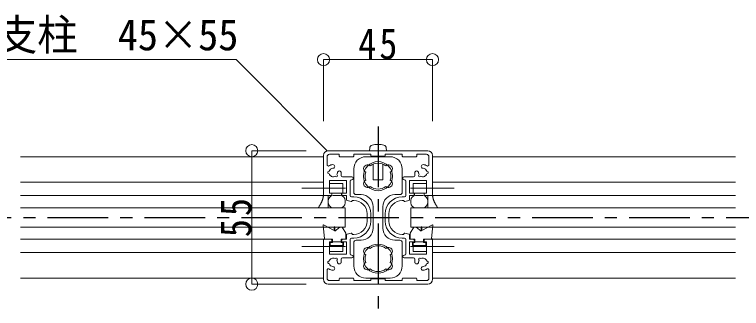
# Model space of a CAD drawing. Units: millimetres at full size, sheet at 1:5. Extents: x -1050 to 1050, y -742 to 742.
# Drawn here: x 398 to 698, y -289.3 to -168.2 of the extents above; entities that cross this region are included whole.
import ezdxf
from ezdxf.enums import TextEntityAlignment as Align

# ---------------------------------------------------------------- set-up
doc = ezdxf.new("R2010")
doc.units = ezdxf.units.MM
doc.header["$LTSCALE"] = 5
doc.linetypes.add('CHAIN1', pattern=[8, 5, -1, 1, -1])
doc.layers.add('0-0_通り芯', color=7, linetype='CHAIN1')
for name, color, linetype, lineweight in [('0-3_寸法', 54, 'Continuous', 20), ('0-4_手摺部材', 92, 'Continuous', 20), ('0-7_ガラス', 6, 'Continuous', 20), ('0-8_その他', 11, 'Continuous', 20), ('0-9_文字', 3, 'Continuous', 20), ('0-A_支柱', 6, 'Continuous', 20), ('0-B_足元', 4, 'Continuous', 20)]:
    doc.layers.add(name, color=color, linetype=linetype, lineweight=lineweight)
doc.styles.add('ＭＳ ゴシック', font='')
doc.styles.get('ＭＳ ゴシック').set_extended_font_data('MS Gothic')

# ---------------------------------------------------------------- blocks, each defined once
blk = doc.blocks.new('dimension_origin')
at = {"color": 0, "linetype": 'Continuous', "lineweight": -2}
blk.add_circle((0, 0), 1.25, dxfattribs=at)

msp = doc.modelspace()

# ---------------------------------------------------------------- linework, layer by layer
at = {"layer": '0-0_通り芯'}
for p, q in [((548.02, -214.293), (548.02, -289.293)), ((-188.35, -251.793), (948.02, -251.793))]:
    msp.add_line(p, q, dxfattribs=at)
at = {"layer": '0-0_通り芯', "linetype": 'Continuous'}
msp.add_line((570.52, -260.793), (570.339, -260.793), dxfattribs=at)
at = {"layer": '0-3_寸法'}
for p, q in [((525.52, -212.179), (525.52, -186.793)), ((525.52, -186.793), (570.52, -186.793)), ((570.52, -212.179), (570.52, -186.793)), ((518.329, -224.293), (495.917, -224.293)), ((495.917, -279.293), (495.917, -224.293)), ((518.329, -279.293), (495.917, -279.293))]:
    msp.add_line(p, q, dxfattribs=at)
at = {"layer": '0-4_手摺部材'}
for p, q in [((400.52, -226.793), (525.52, -226.793)), ((695.52, -226.793), (570.52, -226.793)), ((525.52, -237.293), (400.52, -237.293)), ((528.097, -237.793), (533.52, -237.793)), ((567.943, -237.793), (562.52, -237.793)), ((570.52, -237.293), (695.52, -237.293)), ((400.52, -242.793), (525.523, -242.793)), ((695.52, -242.793), (570.517, -242.793)), ((400.52, -260.793), (525.52, -260.793)), ((695.52, -260.793), (570.52, -260.793)), ((528.097, -261.793), (533.52, -261.793)), ((533.52, -265.793), (533.52, -261.793)), ((567.943, -261.793), (562.52, -261.793)), ((400.52, -266.293), (525.52, -266.293)), ((528.02, -265.793), (533.52, -265.793)), ((695.52, -266.293), (570.52, -266.293)), ((525.52, -276.793), (400.52, -276.793)), ((570.52, -276.793), (695.52, -276.793))]:
    msp.add_line(p, q, dxfattribs=at)
at = {"layer": '0-4_手摺部材', "linetype": 'CHAIN1'}
for p, q in [((516.52, -239.793), (534.622, -239.793)), ((561.418, -239.793), (579.52, -239.793)), ((516.52, -263.793), (534.622, -263.793)), ((579.52, -263.793), (561.418, -263.793))]:
    msp.add_line(p, q, dxfattribs=at)
at = {"layer": '0-4_手摺部材'}
for points in [[(528.02, -241.793), (533.52, -241.793), (533.52, -237.793)], [(568.02, -241.793), (562.52, -241.793), (562.52, -237.793)], [(568.02, -265.793), (562.52, -265.793), (562.52, -261.793)]]:
    msp.add_lwpolyline(points, dxfattribs=at)
at = {"layer": '0-7_ガラス'}
for p, q in [((400.52, -247.793), (534.52, -247.793)), ((534.52, -247.793), (534.52, -255.793)), ((561.52, -247.793), (561.52, -255.793)), ((695.52, -247.793), (561.52, -247.793)), ((534.52, -255.793), (400.52, -255.793)), ((561.52, -255.793), (695.52, -255.793))]:
    msp.add_line(p, q, dxfattribs=at)
at = {"layer": '0-8_その他'}
for p, q in [((527.52, -242.793), (525.52, -242.793)), ((527.52, -242.793), (527.52, -247.793)), ((529.52, -242.793), (532.52, -242.793)), ((566.52, -242.793), (563.52, -242.793)), ((568.52, -242.793), (570.52, -242.793)), ((568.52, -242.793), (568.52, -247.793)), ((527.52, -245.793), (527.52, -244.793)), ((534.52, -244.793), (534.52, -245.793)), ((561.52, -244.793), (561.52, -245.793)), ((568.52, -245.793), (568.52, -244.793)), ((527.52, -247.793), (523.365, -247.793)), ((532.52, -247.793), (529.52, -247.793)), ((563.52, -247.793), (566.52, -247.793)), ((568.52, -247.793), (572.676, -247.793)), ((525.439, -254.985), (526.002, -260.613)), ((529.87, -257.179), (525.586, -254.886)), ((566.17, -257.179), (570.454, -254.886)), ((570.601, -254.985), (570.038, -260.613)), ((529.87, -255.793), (529.87, -257.179)), ((529.97, -255.693), (530.17, -255.693)), ((530.27, -257.393), (532.27, -255.793)), ((530.27, -255.793), (530.27, -257.393)), ((533.27, -255.793), (532.27, -255.793)), ((534.77, -258.293), (533.27, -255.793)), ((561.27, -258.293), (562.77, -255.793)), ((562.77, -255.793), (563.77, -255.793)), ((565.77, -257.393), (563.77, -255.793)), ((565.77, -255.793), (565.77, -257.393)), ((566.07, -255.693), (565.87, -255.693)), ((566.17, -255.793), (566.17, -257.179)), ((526.201, -260.793), (529.22, -260.793)), ((529.22, -262.093), (529.22, -260.793)), ((532.82, -260.793), (534.62, -260.793)), ((532.82, -262.093), (532.82, -260.793)), ((534.77, -258.293), (534.77, -260.643)), ((561.27, -258.293), (561.27, -260.643)), ((563.22, -260.793), (561.42, -260.793)), ((563.22, -262.093), (563.22, -260.793)), ((569.839, -260.793), (566.82, -260.793)), ((566.82, -262.093), (566.82, -260.793)), ((528.27, -262.093), (528.27, -263.293)), ((528.27, -262.093), (529.22, -262.093)), ((528.27, -263.293), (533.77, -263.293)), ((532.82, -262.093), (533.77, -262.093)), ((533.77, -262.093), (533.77, -263.293)), ((563.22, -262.093), (562.27, -262.093)), ((562.27, -262.093), (562.27, -263.293)), ((567.77, -263.293), (562.27, -263.293)), ((567.77, -262.093), (566.82, -262.093)), ((567.77, -262.093), (567.77, -263.293))]:
    msp.add_line(p, q, dxfattribs=at)
for points in [[(525.52, -242.793), (525.517, -242.809), (525.508, -242.856), (525.494, -242.933), (525.474, -243.038), (525.449, -243.168), (525.419, -243.32), (525.384, -243.489), (525.344, -243.672), (525.3, -243.864), (525.25, -244.06), (525.197, -244.254), (525.141, -244.441), (525.084, -244.617), (525.029, -244.776), (524.977, -244.913), (524.933, -245.025), (524.899, -245.107), (524.878, -245.158), (524.871, -245.175), (524.863, -245.192), (524.841, -245.243), (524.803, -245.326), (524.75, -245.44), (524.681, -245.582), (524.596, -245.749), (524.496, -245.937), (524.384, -246.14), (524.262, -246.353), (524.133, -246.571), (524.002, -246.786), (523.873, -246.994), (523.752, -247.187), (523.641, -247.361), (523.546, -247.511), (523.468, -247.632), (523.411, -247.72), (523.376, -247.775), (523.365, -247.793)], [(570.52, -242.793), (570.523, -242.809), (570.532, -242.856), (570.546, -242.933), (570.566, -243.038), (570.591, -243.168), (570.621, -243.32), (570.656, -243.489), (570.696, -243.672), (570.74, -243.864), (570.79, -244.06), (570.843, -244.254), (570.899, -244.441), (570.956, -244.617), (571.011, -244.776), (571.063, -244.913), (571.107, -245.025), (571.141, -245.107), (571.162, -245.158), (571.169, -245.175), (571.177, -245.192), (571.199, -245.243), (571.237, -245.326), (571.29, -245.44), (571.359, -245.582), (571.444, -245.749), (571.544, -245.937), (571.656, -246.14), (571.778, -246.353), (571.907, -246.571), (572.038, -246.786), (572.167, -246.994), (572.288, -247.187), (572.399, -247.361), (572.494, -247.511), (572.572, -247.632), (572.629, -247.72), (572.664, -247.775), (572.676, -247.793)]]:
    msp.add_lwpolyline(points, dxfattribs=at)
for centre, radius, start, end in [((529.52, -244.793), 2, 90, 180), ((532.52, -244.793), 2, 360, 90), ((563.52, -244.793), 2, 90, 180), ((566.52, -244.793), 2, 0, 90), ((529.52, -245.793), 2, 180, 270), ((532.52, -245.793), 2, 270, 360), ((563.52, -245.793), 2, 180, 270), ((566.52, -245.793), 2, 270, 0), ((525.539, -254.975), 0.1, 61.84892, 185.71059), ((570.501, -254.975), 0.1, 354.28941, 118.15108), ((529.97, -255.793), 0.1, 90, 180), ((530.17, -255.793), 0.1, 0, 90), ((565.87, -255.793), 0.1, 90, 180), ((566.07, -255.793), 0.1, 0, 90), ((526.201, -260.593), 0.2, 185.71059, 270), ((534.62, -260.643), 0.15, 270, 360), ((561.42, -260.643), 0.15, 180, 270), ((569.839, -260.593), 0.2, 270, 354.28941)]:
    msp.add_arc(centre, radius, start, end, dxfattribs=at)
at = {"layer": '0-9_文字'}
msp.add_lwpolyline([(527.071, -224.344), (489.52, -186.793), (390.77, -186.793)], dxfattribs=at)
at = {"layer": '0-A_支柱'}
for p, q in [((527.52, -224.293), (568.52, -224.293)), ((544.618, -223.174), (544.52, -224.293)), ((544.52, -224.293), (551.52, -224.293)), ((551.422, -223.174), (551.52, -224.293)), ((525.52, -242.493), (525.52, -226.293)), ((527.02, -226.793), (527.02, -230.121)), ((532.02, -225.793), (528.02, -225.793)), ((532.02, -225.793), (532.02, -226.493)), ((537.72, -226.793), (532.32, -226.793)), ((538.02, -225.793), (538.02, -226.493)), ((545.02, -225.793), (538.02, -225.793)), ((545.02, -225.793), (545.02, -226.243)), ((545.32, -226.543), (550.72, -226.543)), ((551.02, -225.793), (558.02, -225.793)), ((551.02, -225.793), (551.02, -226.243)), ((558.02, -225.793), (558.02, -226.493)), ((558.32, -226.793), (563.72, -226.793)), ((564.02, -225.793), (564.02, -226.493)), ((564.02, -225.793), (568.02, -225.793)), ((569.02, -226.793), (569.02, -230.121)), ((570.52, -242.493), (570.52, -226.293)), ((532.82, -233.421), (532.82, -234.593)), ((563.22, -233.421), (563.22, -234.593)), ((528.02, -236.593), (528.02, -241.793)), ((535.02, -236.593), (528.02, -236.593)), ((533.32, -235.093), (537.17, -235.093)), ((535.02, -236.593), (535.02, -241.793)), ((536.52, -236.793), (536.52, -242.793)), ((537.17, -236.293), (537.02, -236.293)), ((562.72, -235.093), (558.87, -235.093)), ((558.87, -236.293), (559.02, -236.293)), ((559.52, -236.793), (559.52, -242.793)), ((561.02, -236.593), (568.02, -236.593)), ((561.02, -236.593), (561.02, -241.793)), ((568.02, -236.593), (568.02, -241.793)), ((528.52, -242.793), (525.82, -242.793)), ((528.72, -241.793), (528.02, -241.793)), ((529.02, -242.093), (529.02, -242.293)), ((533.02, -242.093), (533.02, -242.293)), ((535.02, -241.793), (533.32, -241.793)), ((533.52, -242.793), (535.02, -242.793)), ((535.02, -242.793), (535.02, -244.56)), ((561.02, -241.793), (562.72, -241.793)), ((562.52, -242.793), (561.02, -242.793)), ((561.02, -242.793), (561.02, -244.56)), ((563.02, -242.093), (563.02, -242.293)), ((567.02, -242.093), (567.02, -242.293)), ((567.32, -241.793), (568.02, -241.793)), ((567.52, -242.793), (570.22, -242.793)), ((535.246, -244.85), (536.946, -245.284)), ((538.02, -243.293), (537.02, -243.293)), ((537.52, -244.793), (537.268, -245.162)), ((538.02, -244.793), (537.52, -244.793)), ((558.02, -243.293), (559.02, -243.293)), ((558.02, -244.793), (558.52, -244.793)), ((558.52, -244.793), (558.772, -245.162)), ((560.794, -244.85), (559.094, -245.284)), ((543.52, -253.293), (543.52, -250.293)), ((545.02, -253.293), (545.02, -250.293)), ((551.02, -253.293), (551.02, -250.293)), ((552.52, -253.293), (552.52, -250.293)), ((528.52, -260.793), (525.82, -260.793)), ((533.52, -260.793), (535.02, -260.793)), ((535.02, -260.793), (535.02, -259.026)), ((535.246, -258.735), (536.946, -258.302)), ((536.52, -266.793), (536.52, -260.793)), ((538.02, -260.293), (537.02, -260.293)), ((537.52, -258.793), (537.268, -258.424)), ((538.02, -258.793), (537.52, -258.793)), ((558.02, -258.793), (558.52, -258.793)), ((558.02, -260.293), (559.02, -260.293)), ((558.52, -258.793), (558.772, -258.424)), ((560.794, -258.735), (559.094, -258.302)), ((559.52, -266.793), (559.52, -260.793)), ((561.02, -260.793), (561.02, -259.026)), ((562.52, -260.793), (561.02, -260.793)), ((567.52, -260.793), (570.22, -260.793)), ((525.52, -261.093), (525.52, -277.293)), ((528.72, -261.793), (528.02, -261.793)), ((528.02, -266.993), (528.02, -261.793)), ((529.02, -261.493), (529.02, -261.293)), ((533.02, -261.493), (533.02, -261.293)), ((535.02, -261.793), (533.32, -261.793)), ((535.02, -266.993), (535.02, -261.793)), ((561.02, -261.793), (562.72, -261.793)), ((561.02, -266.993), (561.02, -261.793)), ((563.02, -261.493), (563.02, -261.293)), ((567.02, -261.493), (567.02, -261.293)), ((567.32, -261.793), (568.02, -261.793)), ((568.02, -266.993), (568.02, -261.793)), ((570.52, -261.093), (570.52, -277.293)), ((535.02, -266.993), (528.02, -266.993)), ((561.02, -266.993), (568.02, -266.993)), ((532.82, -270.165), (532.82, -268.993)), ((533.32, -268.493), (537.17, -268.493)), ((537.17, -267.293), (537.02, -267.293)), ((558.87, -267.293), (559.02, -267.293)), ((562.72, -268.493), (558.87, -268.493)), ((563.22, -270.165), (563.22, -268.993)), ((527.02, -276.793), (527.02, -273.465)), ((569.02, -276.793), (569.02, -273.465)), ((532.02, -277.793), (528.02, -277.793)), ((532.02, -277.793), (532.02, -277.093)), ((537.72, -276.793), (532.32, -276.793)), ((538.02, -277.793), (538.02, -277.093)), ((545.02, -277.793), (538.02, -277.793)), ((545.02, -277.793), (545.02, -277.343)), ((545.32, -277.043), (550.72, -277.043)), ((551.02, -277.793), (551.02, -277.343)), ((551.02, -277.793), (558.02, -277.793)), ((558.02, -277.793), (558.02, -277.093)), ((558.32, -276.793), (563.72, -276.793)), ((564.02, -277.793), (564.02, -277.093)), ((564.02, -277.793), (568.02, -277.793)), ((527.52, -279.293), (568.52, -279.293))]:
    msp.add_line(p, q, dxfattribs=at)
msp.add_lwpolyline([(546.02, -229.885), (546.02, -236.293), (550.02, -236.293), (550.02, -229.885)], dxfattribs=at)
for centre, radius, start, end in [((548.02, -230.693), 9, 74.11915, 105.88085), ((527.52, -226.293), 2, 90, 180), ((545.913, -223.287), 1.3, 105.88085, 175), ((550.127, -223.287), 1.3, 5, 74.11915), ((568.52, -226.293), 2, 0, 90), ((528.02, -226.793), 1, 90, 180), ((532.32, -226.493), 0.3, 180, 270), ((537.72, -226.493), 0.3, 270, 360), ((545.32, -226.243), 0.3, 180, 270), ((550.72, -226.243), 0.3, 270, 360), ((558.32, -226.493), 0.3, 180, 270), ((563.72, -226.493), 0.3, 270, 360), ((568.02, -226.793), 1, 0, 90), ((527.52, -230.121), 0.5, 180, 302.23095), ((529.52, -233.293), 3.25, 92.4576, 122.23095), ((529.413, -230.795), 0.75, 272.4576, 92.4576), ((566.627, -230.795), 0.75, 87.5424, 267.5424), ((566.52, -233.293), 3.25, 57.76905, 87.5424), ((568.52, -230.121), 0.5, 237.76905, 360), ((527.77, -233.293), 0.5, 81.78679, 278.21321), ((529.52, -233.293), 1.75, 92.4576, 163.57358), ((529.52, -233.293), 1.75, 196.42642, 298.57358), ((529.52, -233.293), 1.75, 331.42642, 357.0989), ((532.043, -233.421), 0.777, 0, 177.0989), ((563.997, -233.421), 0.777, 2.9011, 180), ((566.52, -233.293), 1.75, 182.9011, 208.57358), ((566.52, -233.293), 1.75, 241.42642, 343.57358), ((566.52, -233.293), 1.75, 16.42642, 87.5424), ((568.27, -233.293), 0.5, 261.78679, 98.21321), ((530.757, -234.53), 0.5, 216.78679, 53.21321), ((533.32, -234.593), 0.5, 180, 270), ((537.02, -236.793), 0.5, 90, 180), ((537.17, -235.693), 0.6, 270, 90), ((558.87, -235.693), 0.6, 90, 270), ((559.02, -236.793), 0.5, 0, 90), ((562.72, -234.593), 0.5, 270, 360), ((565.283, -234.53), 0.5, 126.78679, 323.21321), ((525.82, -242.493), 0.3, 180, 270), ((528.52, -242.293), 0.5, 270, 360), ((528.72, -242.093), 0.3, 0, 90), ((533.32, -242.093), 0.3, 90, 180), ((533.52, -242.293), 0.5, 180, 270), ((537.02, -242.793), 0.5, 180, 270), ((559.02, -242.793), 0.5, 270, 360), ((562.52, -242.293), 0.5, 270, 360), ((562.72, -242.093), 0.3, 0, 90), ((567.32, -242.093), 0.3, 90, 180), ((567.52, -242.293), 0.5, 180, 270), ((570.22, -242.493), 0.3, 270, 360), ((535.32, -244.56), 0.3, 180, 255.70562), ((537.02, -244.993), 0.3, 255.70562, 325.65592), ((538.02, -250.293), 7, 0, 90), ((538.02, -250.293), 5.5, 0, 90), ((558.02, -250.293), 7, 90, 180), ((558.02, -250.293), 5.5, 90, 180), ((559.02, -244.993), 0.3, 214.34408, 284.29438), ((560.72, -244.56), 0.3, 284.29438, 360), ((538.02, -253.293), 7, 270, 360), ((538.02, -253.293), 5.5, 270, 360), ((558.02, -253.293), 7, 180, 270), ((558.02, -253.293), 5.5, 180, 270), ((525.82, -261.093), 0.3, 90, 180), ((528.52, -261.293), 0.5, 0, 90), ((533.52, -261.293), 0.5, 90, 180), ((535.32, -259.026), 0.3, 104.29438, 180), ((537.02, -260.793), 0.5, 90, 180), ((537.02, -258.593), 0.3, 34.34408, 104.29438), ((559.02, -258.593), 0.3, 75.70562, 145.65592), ((559.02, -260.793), 0.5, 0, 90), ((560.72, -259.026), 0.3, 0, 75.70562), ((562.52, -261.293), 0.5, 0, 90), ((567.52, -261.293), 0.5, 90, 180), ((570.22, -261.093), 0.3, 0, 90), ((528.72, -261.493), 0.3, 270, 360), ((533.32, -261.493), 0.3, 180, 270), ((562.72, -261.493), 0.3, 270, 360), ((567.32, -261.493), 0.3, 180, 270), ((537.02, -266.793), 0.5, 180, 270), ((559.02, -266.793), 0.5, 270, 360), ((527.77, -270.293), 0.5, 81.78679, 278.21321), ((529.52, -270.293), 1.75, 61.42642, 163.57358), ((530.757, -269.055), 0.5, 306.78679, 143.21321), ((529.52, -270.293), 1.75, 2.9011, 28.57358), ((533.32, -268.993), 0.5, 90, 180), ((537.17, -267.893), 0.6, 270, 90), ((558.87, -267.893), 0.6, 90, 270), ((562.72, -268.993), 0.5, 0, 90), ((566.52, -270.293), 1.75, 151.42642, 177.0989), ((565.283, -269.055), 0.5, 36.78679, 233.21321), ((566.52, -270.293), 1.75, 16.42642, 118.57358), ((568.27, -270.293), 0.5, 261.78679, 98.21321), ((527.52, -273.465), 0.5, 57.76905, 180), ((529.52, -270.293), 1.75, 196.42642, 267.5424), ((529.413, -272.791), 0.75, 267.5424, 87.5424), ((532.043, -270.165), 0.777, 182.9011, 360), ((563.997, -270.165), 0.777, 180, 357.0989), ((566.627, -272.791), 0.75, 92.4576, 272.4576), ((566.52, -270.293), 1.75, 272.4576, 343.57358), ((568.52, -273.465), 0.5, 0, 122.23095), ((529.52, -270.293), 3.25, 237.76905, 267.5424), ((566.52, -270.293), 3.25, 272.4576, 302.23095), ((527.52, -277.293), 2, 180, 270), ((528.02, -276.793), 1, 180, 270), ((532.32, -277.093), 0.3, 90, 180), ((537.72, -277.093), 0.3, 0, 90), ((545.32, -277.343), 0.3, 90, 180), ((550.72, -277.343), 0.3, 0, 90), ((558.32, -277.093), 0.3, 90, 180), ((563.72, -277.093), 0.3, 0, 90), ((568.02, -276.793), 1, 270, 360), ((568.52, -277.293), 2, 270, 360)]:
    msp.add_arc(centre, radius, start, end, dxfattribs=at)
at = {"layer": '0-B_足元'}
for p, q in [((553.02, -226.793), (543.02, -226.793)), ((538.02, -231.793), (538.02, -241.393)), ((558.02, -231.793), (558.02, -241.393)), ((539.02, -242.393), (541.02, -242.393)), ((555.02, -242.393), (557.02, -242.393)), ((546.02, -247.393), (546.02, -256.193)), ((550.02, -256.193), (550.02, -247.393)), ((538.02, -262.193), (538.02, -271.793)), ((539.02, -261.193), (541.02, -261.193)), ((555.02, -261.193), (557.02, -261.193)), ((558.02, -262.193), (558.02, -271.793)), ((553.02, -276.793), (543.02, -276.793))]:
    msp.add_line(p, q, dxfattribs=at)
for centre in [(548.02, -234.793), (548.02, -268.793)]:
    msp.add_circle(centre, 6, dxfattribs=at)
for centre, radius, start, end in [((543.02, -231.793), 5, 90, 180), ((553.02, -231.793), 5, 0, 90), ((543.679, -231.753), 1.6, 46.31839, 243.6816), ((548.02, -234.793), 5.3, 52.3632, 127.6368), ((552.362, -231.753), 1.6, 296.3184, 133.68161), ((548.02, -234.793), 5.3, 162.3632, 197.6368), ((548.02, -234.793), 5.3, 342.3632, 17.6368), ((543.679, -237.833), 1.6, 116.3184, 313.68161), ((552.362, -237.833), 1.6, 226.31839, 63.6816), ((548.02, -234.793), 5.3, 232.36321, 307.63679), ((539.02, -241.393), 1, 180, 270), ((541.02, -247.393), 5, 0, 90), ((555.02, -247.393), 5, 90, 180), ((557.02, -241.393), 1, 270, 360), ((541.02, -256.193), 5, 270, 360), ((555.02, -256.193), 5, 180, 270), ((539.02, -262.193), 1, 90, 180), ((548.02, -268.793), 5.3, 52.3632, 127.6368), ((557.02, -262.193), 1, 0, 90), ((543.679, -265.753), 1.6, 46.31839, 243.6816), ((552.362, -265.753), 1.6, 296.3184, 133.68161), ((548.02, -268.793), 5.3, 162.3632, 197.6368), ((548.02, -268.793), 5.3, 342.3632, 17.6368), ((543.02, -271.793), 5, 180, 270), ((543.679, -271.833), 1.6, 116.3184, 313.68161), ((548.02, -268.793), 5.3, 232.36321, 307.63679), ((552.362, -271.833), 1.6, 226.31839, 63.6816), ((553.02, -271.793), 5, 270, 360)]:
    msp.add_arc(centre, radius, start, end, dxfattribs=at)

# ---------------------------------------------------------------- block references
at = {"layer": '0-3_寸法', "xscale": 2, "yscale": 2}
for p, rotation in [((525.52, -186.793), 180), ((495.917, -224.293), 90), ((495.917, -279.293), 270)]:
    msp.add_blockref('dimension_origin', p, dxfattribs=dict(at, rotation=rotation))
msp.add_blockref('dimension_origin', (570.52, -186.793), dxfattribs=at)

# ---------------------------------------------------------------- texts
at = {"layer": '0-3_寸法', "insert": (539.895, -186.793), "char_height": 12.83, "attachment_point": 7, "style": 'ＭＳ ゴシック'}
msp.add_mtext('\\T1.17;\\W0.85;45', dxfattribs=at)
at = {"layer": '0-3_寸法', "insert": (495.917, -259.918), "char_height": 12.83, "attachment_point": 7, "rotation": 90, "style": 'ＭＳ ゴシック'}
msp.add_mtext('\\T1.17;\\W0.85;55', dxfattribs=at)
at = {"layer": '0-9_文字', "style": 'ＭＳ ゴシック', "width": 0.95}
msp.add_text('支柱\u300045×55', height=12.83, dxfattribs=at).set_placement((390.77, -186.793), align=Align.BOTTOM_LEFT)

doc.saveas('drawing.dxf')
